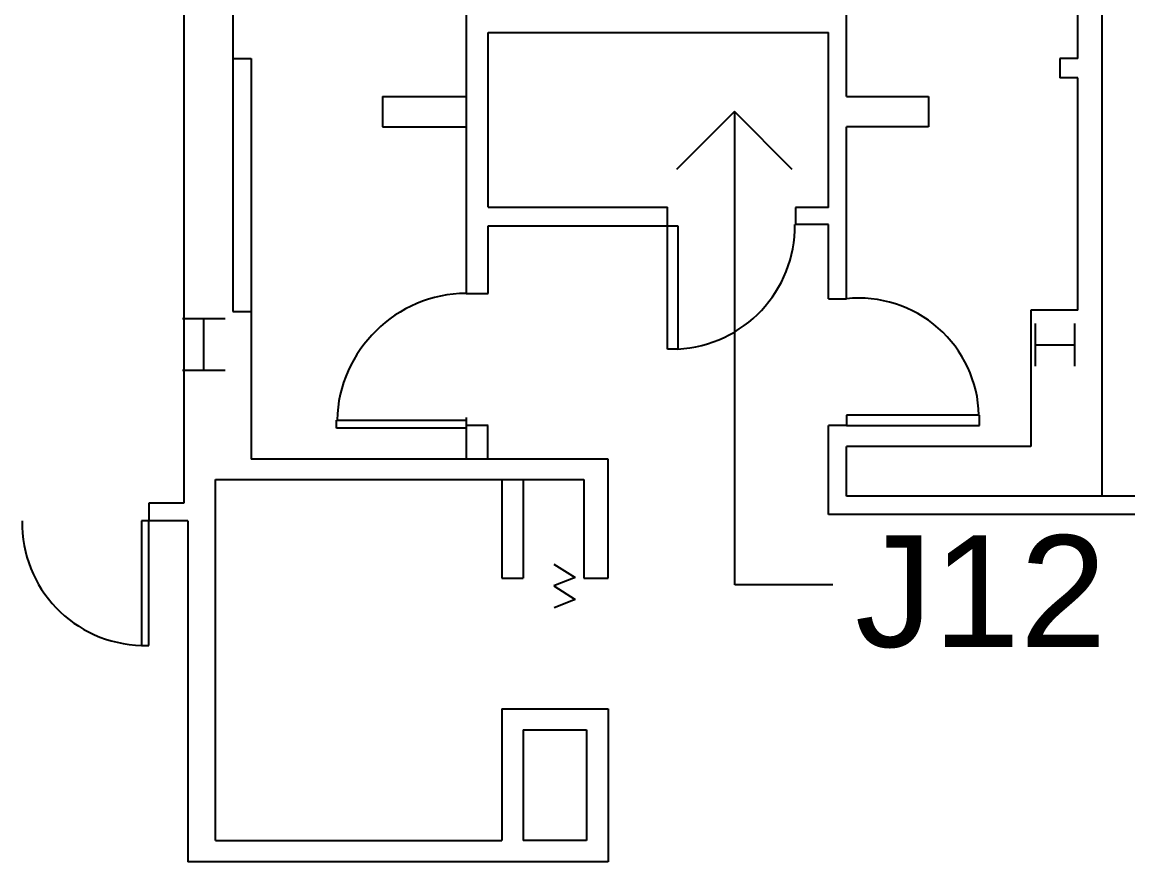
# Model space of a CAD drawing. Header units: inches. Extents: x -3488 to 2453, y 689 to 3968.
# Drawn here: x -234.5 to 77.3, y 3266.3 to 3503.2 of the extents above; entities that cross this region are included whole.
import ezdxf

# ---------------------------------------------------------------- set-up
doc = ezdxf.new("R2010")
doc.units = ezdxf.units.IN
doc.header["$LTSCALE"] = 96
doc.header["$MEASUREMENT"] = 0
for name, color, linetype in [('A-DOOR', 4, 'CONTINUOUS'), ('A-PFLR-TEXT', 3, 'CONTINUOUS'), ('A-WALL', 5, 'CONTINUOUS'), ('S-COLS', 6, 'CONTINUOUS')]:
    doc.layers.add(name, color=color, linetype=linetype)
doc.styles.get("Standard").update_dxf_attribs({"font": 'arial.ttf'})

msp = doc.modelspace()

# ---------------------------------------------------------------- linework, layer by layer
at = {"layer": 'A-DOOR'}
for p, q in [((-52.56, 3445.76), (-49.65, 3445.76)), ((-52.56, 3410.96), (-52.56, 3445.76)), ((-49.65, 3445.76), (-49.65, 3410.96)), ((-49.65, 3410.96), (-52.56, 3410.96)), ((35.4, 3392.29), (-2.11, 3392.29)), ((-2.11, 3392.29), (-2.11, 3389.4)), ((35.4, 3389.4), (35.4, 3392.29)), ((-145.84, 3390.9), (-109.29, 3390.9)), ((-145.84, 3388.64), (-145.84, 3390.9)), ((-109.29, 3391.65), (-109.29, 3389.4)), ((-109.29, 3390.9), (-109.29, 3388.64)), ((-2.11, 3389.4), (35.4, 3389.4)), ((-109.29, 3388.64), (-145.84, 3388.64)), ((-200.79, 3362.51), (-200.79, 3327.38)), ((-198.74, 3362.51), (-200.79, 3362.51)), ((-198.74, 3327.38), (-198.74, 3362.51)), ((-84.57, 3350.29), (-78.55, 3346.5)), ((-78.55, 3346.5), (-84.54, 3344.13)), ((-84.54, 3344.13), (-78.52, 3340.33)), ((-78.52, 3340.33), (-84.51, 3337.96)), ((-200.79, 3327.38), (-198.74, 3327.38))]:
    msp.add_line(p, q, dxfattribs=at)
for centre, radius, start, end in [((-51.39, 3445.71), 34.79, 272.8485, 0.6398), ((-108.93, 3389.88), 36.79, 90.5532, 178.4233), ((1.38, 3391.42), 33.91, 1.4758, 95.8784), ((-200.03, 3361.82), 34.45, 178.8518, 268.7485)]:
    msp.add_arc(centre, radius, start, end, dxfattribs=at)
at = {"layer": 'A-PFLR-TEXT'}
for p, q in [((-33.65, 3477.95), (-49.96, 3461.63)), ((-17.34, 3461.65), (-33.65, 3477.95)), ((-33.58, 3344.41), (-33.58, 3477.89)), ((-5.88, 3344.41), (-33.58, 3344.41))]:
    msp.add_line(p, q, dxfattribs=at)
at = {"layer": 'A-WALL'}
for p, q in [((-188.93, 3795.92), (-188.93, 3367.46)), ((-175.07, 3795.92), (-175.07, 3421.56)), ((69.91, 3677.79), (69.91, 3369.43)), ((63.15, 3492.95), (63.15, 3547.17)), ((-109.29, 3506.16), (-109.29, 3482.16)), ((-2.11, 3482.16), (-2.11, 3506.16)), ((-103.06, 3450.96), (-103.06, 3500.21)), ((-103.06, 3500.21), (-7.13, 3500.21)), ((-7.13, 3450.89), (-7.13, 3500.21)), ((-175.07, 3492.95), (-169.93, 3492.95)), ((-169.93, 3492.95), (-169.93, 3379.89)), ((58.05, 3492.95), (58.05, 3487.44)), ((63.17, 3492.95), (58.05, 3492.95)), ((-109.29, 3487.44), (-109.29, 3426.67)), ((63.15, 3487.44), (58.05, 3487.44)), ((63.15, 3421.96), (63.15, 3487.44)), ((-132.86, 3482.16), (-132.86, 3473.66)), ((-132.86, 3482.16), (-109.29, 3482.16)), ((-2.11, 3482.16), (21.09, 3482.16)), ((21.09, 3482.16), (21.09, 3473.66)), ((-132.86, 3473.66), (-109.29, 3473.66)), ((-109.29, 3473.66), (-109.29, 3426.67)), ((-2.11, 3448.97), (-2.11, 3473.66)), ((21.09, 3473.66), (-2.11, 3473.66)), ((-2.11, 3425.16), (-2.11, 3452.82)), ((-103.06, 3450.96), (-52.56, 3450.96)), ((-52.56, 3445.76), (-52.56, 3450.96)), ((-16.48, 3450.89), (-16.48, 3446.09)), ((-7.13, 3450.89), (-16.48, 3450.89)), ((-103.06, 3426.67), (-103.06, 3445.76)), ((-103.06, 3445.76), (-52.56, 3445.76)), ((-7.13, 3446.09), (-16.48, 3446.09)), ((-7.13, 3425.16), (-7.13, 3446.09)), ((-103.06, 3426.67), (-103.06, 3442.16)), ((-109.29, 3426.67), (-103.06, 3426.67)), ((-109.29, 3426.67), (-103.06, 3426.67)), ((-7.13, 3425.16), (-2.11, 3425.16)), ((-175.07, 3421.56), (-169.93, 3421.56)), ((49.87, 3421.96), (49.87, 3383.43)), ((63.15, 3421.96), (49.87, 3421.96)), ((-109.29, 3391.65), (-109.29, 3379.89)), ((-109.29, 3390.9), (-109.29, 3379.81)), ((-103.06, 3389.4), (-109.29, 3389.4)), ((-103.29, 3389.4), (-103.29, 3379.89)), ((-7.13, 3364.29), (-7.13, 3389.4)), ((-2.11, 3389.4), (-7.13, 3389.4)), ((49.87, 3383.43), (-2.11, 3383.43)), ((-2.11, 3369.43), (-2.11, 3383.43)), ((-69.23, 3379.89), (-169.93, 3379.89)), ((-69.23, 3346.29), (-69.23, 3379.89)), ((-180.01, 3374.12), (-76.08, 3374.12)), ((-180.01, 3272.36), (-180.01, 3374.12)), ((-99.23, 3374.12), (-99.23, 3346.29)), ((-93.23, 3374.12), (-93.23, 3346.29)), ((-76.08, 3374.12), (-76.08, 3346.29)), ((-198.74, 3367.46), (-198.74, 3362.51)), ((-188.93, 3367.46), (-198.74, 3367.46)), ((83.14, 3369.43), (-2.11, 3369.43)), ((83.14, 3364.29), (-7.13, 3364.29)), ((-187.75, 3362.51), (-198.74, 3362.51)), ((-187.75, 3362.51), (-187.75, 3266.29)), ((-99.23, 3346.29), (-93.23, 3346.29)), ((-76.08, 3346.29), (-69.23, 3346.29)), ((-99.23, 3309.51), (-99.23, 3272.36)), ((-99.23, 3309.51), (-69.23, 3309.51)), ((-69.23, 3309.51), (-69.23, 3266.29)), ((-93.23, 3303.51), (-75.34, 3303.51)), ((-93.23, 3303.51), (-93.23, 3272.36)), ((-93.23, 3303.48), (-93.23, 3272.36)), ((-75.34, 3303.51), (-75.34, 3272.36)), ((-180.01, 3272.36), (-99.23, 3272.36)), ((-75.34, 3272.36), (-93.23, 3272.36)), ((-69.23, 3266.29), (-187.75, 3266.29))]:
    msp.add_line(p, q, dxfattribs=at)
at = {"layer": 'S-COLS'}
for p, q in [((-177.23, 3419.44), (-189.23, 3419.44)), ((-183.23, 3404.88), (-183.23, 3419.44)), ((51.24, 3406.16), (51.24, 3418.16)), ((62.3, 3406.16), (62.3, 3418.16)), ((51.24, 3412.16), (62.3, 3412.16)), ((-177.23, 3404.88), (-189.23, 3404.88))]:
    msp.add_line(p, q, dxfattribs=at)

# ---------------------------------------------------------------- texts
at = {"layer": 'A-PFLR-TEXT'}
msp.add_text('J12', height=31.5, dxfattribs=at).set_placement((0.34, 3326.93))

doc.saveas('drawing.dxf')
